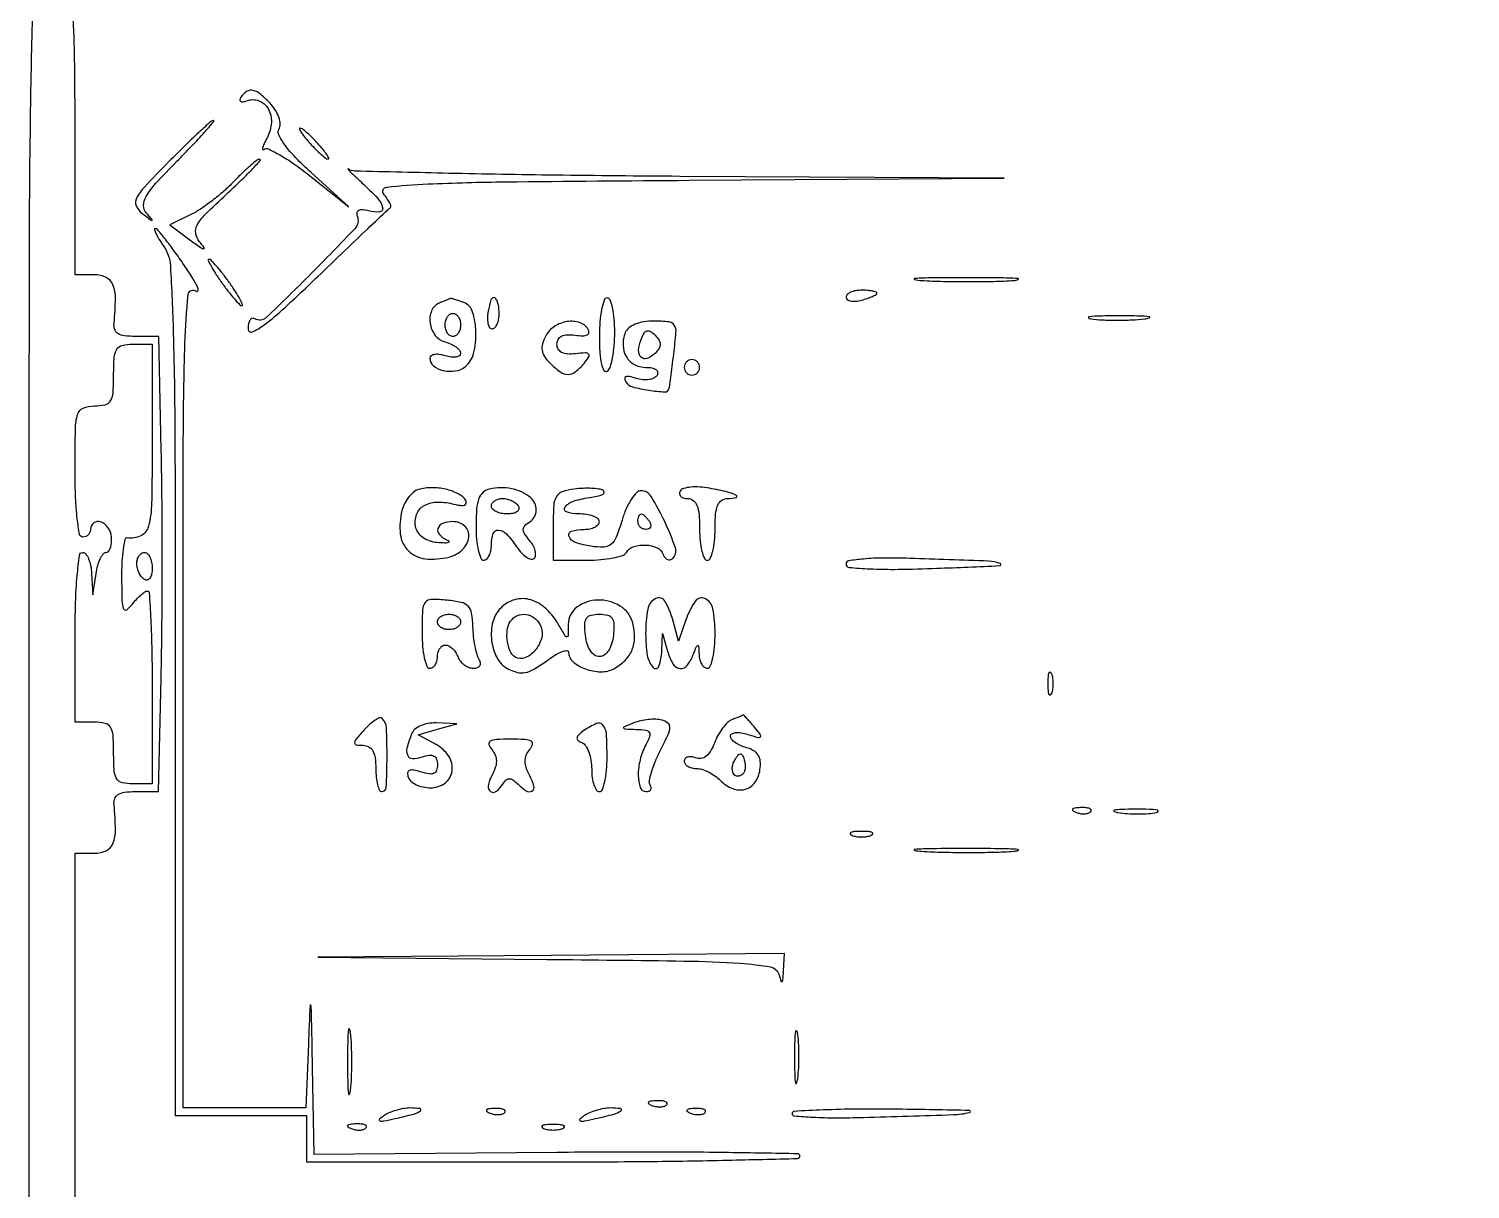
# Model space of a CAD drawing. Extents: x 29 to 450, y 25 to 639.
# Drawn here: x 29 to 215.9, y 267.5 to 417.9 of the extents above; entities that cross this region are included whole.
import ezdxf

# ---------------------------------------------------------------- set-up
doc = ezdxf.new("R2010")
doc.units = 0
doc.header["$MEASUREMENT"] = 0

msp = doc.modelspace()

# ---------------------------------------------------------------- linework, layer by layer
for points in [[(29.562547, 424.314841, 0.002527), (29.256287, 411.059951, 0.004038), (29.044789, 389.847408, 0.000473), (29, 342.531385), (29, 260)], [(35, 266), (35, 288.5), (35, 311), (37.5, 311, 0.112166), (39.014873, 311.344165, 0.186183), (39.901804, 312.285124, 0.101143), (40.238225, 314.071969, 0.021471), (40.052296, 317.25, -0.10393), (40.139958, 318.075907, -0.176353), (40.562187, 318.617729, -0.111003), (41.407505, 318.915422, -0.029385), (42.845425, 319), (45.816566, 319), (46.158283, 333.75, 0.003553), (46.266108, 340.46468, 0.002086), (46.304512, 348.5, 0.002086), (46.275883, 356.535323, 0.003553), (46.176226, 363.25), (45.852452, 378), (42.863368, 378, -0.029045), (41.414427, 378.084241, -0.110618), (40.56467, 378.381477, -0.176733), (40.140637, 378.923219, -0.104285), (40.052296, 379.75, 0.021471), (40.238225, 382.928031, 0.101143), (39.901804, 384.714876, 0.186183), (39.014873, 385.655835, 0.112166), (37.5, 386), (35, 386), (35, 405.5, 0.003712), (34.938494, 413.78465, 0.009098), (34.737179, 419.875, 0.00419)], [(221.626717, 363.93121, -0.000207), (221.875457, 390.568108, -0.196379)], [(217.883894, 332.276278, -0.000869), (217.869861, 307.928547, -0.001399)], [(217.763761, 287.176181, -0.000219), (217.610201, 268.782619, -0.089644)]]:
    msp.add_lwpolyline(points, format="xyb")
for points in [[(56.507079, 409.011454, 0.101616), (56.384826, 408.677616, 0.307184), (56.484411, 408.470173, 0.179719), (56.791942, 408.416902, 0.045603), (57.287848, 408.556963, -0.183267), (58.84117, 408.563016, -0.17766), (60.032622, 407.538378, -0.139499), (60.454643, 405.749444, -0.109061), (59.933939, 403.813922, 0.012229), (59.519166, 402.967434, 0.042044), (59.311216, 402.392605, 0.278409), (59.359549, 402.224516, 0.393177), (59.505944, 402.224732, -0.305661), (60.058255, 402.312401, -0.020447), (61.555249, 401.539215, -0.023867), (63.377218, 400.383264, -0.015092), (65.391399, 398.873346), (70.5, 394.797228), (65.601548, 399.253905, -0.015774), (63.58934, 401.204126, -0.034253), (62.201947, 402.847905, -0.043773), (61.412587, 404.149812, -0.258308), (61.449509, 404.918304, 0.148573), (61.610063, 405.525295, 0.068448), (61.467895, 406.338451, 0.05835), (61.064153, 407.22737, 0.048202), (60.442974, 408.063013, 0.030479), (59.103038, 409.373514, 0.119791), (58.082804, 409.898075, 0.203262), (57.245678, 409.75903, 0.113374)], [(47.163677, 400.665736, 0.005832), (43.984598, 397.370668, 0.069749), (42.96432, 395.931041, 0.226517), (42.932654, 394.934339, 0.127668), (43.697837, 393.963964, 0.001463), (44.790643, 393.139755, 0.182792), (44.953222, 393.09271, 0.61631), (44.983348, 393.166793, 0.002549), (44.240781, 394.007448, -0.19058), (43.879483, 394.991187, -0.128112), (44.213712, 396.155681, -0.052524), (45.450378, 397.819117, -0.008727), (48.20662, 400.709219, 0.004492), (50.175434, 402.738947, 0.008052), (51.749944, 404.445833, 0.003653), (52.995195, 405.860853, 0.642789), (52.93168, 406, 0.186067), (52.606321, 405.874581, 0.002625), (51.031079, 404.43306, 0.00689), (49.218954, 402.710274, 0.004435)], [(65.5, 403, 0.012769), (66.229731, 402.233916, 0.017642), (66.92517, 401.5875, 0.014322), (67.525997, 401.096686, 0.165568), (67.809975, 401, 0.549874), (67.889734, 401.12573, 0.034935), (67.63142, 401.5875, 0.02599), (67.159597, 402.232121, 0.012939), (66.5, 403, 0.012769), (65.770269, 403.766084, 0.017642), (65.07483, 404.4125, 0.014322), (64.474003, 404.903314, 0.165568), (64.190025, 405, 0.549874), (64.110266, 404.87427, 0.034935), (64.36858, 404.4125, 0.02599), (64.840403, 403.767879, 0.012939)], [(55.561295, 398.063978, -0.0219), (54.284067, 396.84267, -0.016117), (52.770027, 395.600702, -0.016351), (51.258959, 394.517213, -0.034601), (50.00912, 393.80128), (47.269831, 392.474603), (49.884916, 390.533869, 0.004045), (51.24674, 389.540202, 0.106647), (51.658805, 389.361216, 0.678855), (51.740729, 389.487552, 0.015149), (51.13858, 390.283283, -0.127546), (50.64248, 391.381292, -0.173479), (50.827976, 392.443454, -0.069072), (51.89132, 393.829628, -0.008659), (54.63858, 396.44701, 0.005835), (56.463677, 398.166262, 0.010639), (57.906603, 399.618139, 0.006221), (59.002414, 400.797746, 0.625739), (58.937091, 400.960295, 0.187096), (58.599165, 400.855948, 0.009923), (57.713251, 400.12588, 0.014483), (56.679909, 399.186007, 0.009946)], [(72.210157, 397.927174, -0.018575), (74.231661, 395.918969, -0.130579), (74.881317, 394.706439, -0.456346), (74.483191, 394.15353, -0.086786), (73.074818, 394.270184, 0.038633), (72.293467, 394.411197, 0.128731), (71.78249, 394.331496, 0.242039), (71.55705, 394.055586, 0.145139), (71.590858, 393.623824, -0.288162), (71.265616, 391.974631, -0.006989), (65.616031, 386.146163, -0.006638), (59.794434, 380.458885, -0.340857), (58.315019, 380.305307, 0.213017), (57.979944, 380.350415, 0.177797), (57.688965, 380.134734, 0.09978), (57.491864, 379.644274, 0.045836), (57.428571, 378.955304, 0.540015), (57.966668, 378.602371, 0.058942), (59.514826, 379.50434, 0.024665), (62.183861, 381.727916, 0.005635), (66.464286, 385.757253, -0.000701), (69.956223, 389.10995, -0.001108), (72.961056, 391.974137, -0.000243), (75.607296, 394.482903, -0.049042), (75.892501, 394.704364, 0.33323), (75.965483, 394.895217, 0.044481), (75.800884, 395.323423, 0.037121), (75.48249, 395.866724, 0.02211), (75.029445, 396.464522, -0.598072), (75.392076, 397.358705, -0.015617), (80.785459, 397.770948, -0.008704), (90.837587, 398.048925, -0.00089), (114.636944, 398.25022), (155.5, 398.523066), (113.45, 398.761533, -0.001657), (97.258147, 398.907005, -0.002666), (83.461421, 399.150263, -0.000477), (71.292084, 399.441361, -0.15716), (70.410157, 399.75, 0.826351), (70.377547, 399.720652, 0.059041), (70.530596, 399.52392, 0.008817), (71.19964, 398.869873, 0.002869)], [(46.443296, 389.777494, -0.138972), (47.360186, 387.142283, -0.007899), (47.732908, 378.452061, -0.006012), (47.952326, 363.866545, -0.000755), (48, 332.277494), (48, 277), (56.5, 277), (65, 277), (65, 274), (65, 271), (97, 271, 0.002196), (109.270401, 271.053898, 0.003662), (119.600152, 271.220312, 0.00054), (128.701514, 271.443456, 0.406536), (129.000518, 271.75, 0.409378), (128.702046, 272.053869, 0.000557), (119.747606, 272.198169, 0.003721), (109.579345, 272.275005, 0.002231), (97.500518, 272.222489), (66, 271.944979), (65.796455, 283.222489, 0.000335), (65.662184, 290.395385, 0.039336), (65.571198, 291.320669, 0.895194), (65.471726, 291.314078, 0.000879), (65.256012, 286.25), (64.919115, 278), (56.959558, 278), (49, 278), (49, 331.622445, -0.000574), (49.03809, 364.795991, -0.007534), (49.251504, 377.085409, -0.015467), (49.654365, 383.434916, -0.598442), (50.69514, 383.872445, 0.482861), (50.935503, 383.925967, 0.224086), (50.939648, 384.298468, 0.032503), (50.288068, 385.506224, 0.009837), (49.147099, 387.25, 0.006826), (47.867315, 389.07051, 0.010539), (46.707183, 390.604688, 0.005192), (45.695709, 391.858277, 0.224014), (45.395255, 392, 0.504024), (45.293967, 391.863125, 0.036012), (45.493294, 391.347139, 0.028131), (45.881873, 390.630549, 0.014472)], [(54, 385, 0.010317), (54.854795, 383.850506, 0.015225), (55.655558, 382.88125, 0.010395), (56.351422, 382.121789, 0.204866), (56.636188, 382, 0.545562), (56.729478, 382.144926, 0.018097), (56.361808, 382.88125, 0.019468), (55.784158, 383.84879, 0.010404), (55, 385, 0.010317), (54.145205, 386.149494, 0.015225), (53.344442, 387.11875, 0.010395), (52.648578, 387.878211, 0.204866), (52.363812, 388, 0.545562), (52.270522, 387.855074, 0.018097), (52.638192, 387.11875, 0.019468), (53.215842, 386.15121, 0.010404)], [(144.789188, 385.258586, 0.008711), (147.612159, 385.14806, 0.005503), (150.908478, 385.112769, 0.005525), (154.149843, 385.149556, 0.010124), (156.789188, 385.262181, 0.088327), (157.319858, 385.391534, 0.788092), (157.297449, 385.515128, 0.011688), (154.807799, 385.597762, 0.002526), (150.5, 385.618236, 0.002432), (146.200814, 385.596037, 0.013217), (143.872449, 385.511106, 0.86599), (143.862628, 385.389364, 0.041857)], [(135, 383.09362, 0.24384), (135.157535, 382.789795, 0.106581), (135.5875, 382.607123, 0.070464), (136.233678, 382.575635, 0.040966), (137, 382.710251, 0.016817), (137.766387, 382.938458, 0.025621), (138.4125, 383.192243, 0.023188), (138.897136, 383.439563, 0.269386), (139, 383.616631, 0.326917), (138.890445, 383.766282, 0.029396), (138.4125, 383.887385, 0.029316), (137.766644, 383.972329, 0.018041), (137, 384, 0.043375), (136.234359, 383.933456, 0.063112), (135.5875, 383.733751, 0.082769), (135.149557, 383.440102, 0.206609)], [(82.25, 382.337719, 0.20014), (81.241689, 381.343047, 0.137008), (81.038898, 379.726901, 0.127134), (81.706585, 378.149461, 0.166951), (83, 377.289749, -0.041867), (83.765364, 377.019474, -0.053026), (84.4125, 376.641087, -0.062969), (84.856807, 376.218096, -0.172737), (85, 375.815981, -0.242691), (84.839822, 375.505415, -0.115953), (84.4125, 375.330975, -0.074337), (83.766432, 375.325616, -0.041831), (83, 375.5, 0.042282), (82.233589, 375.673653, 0.075065), (81.5875, 375.666193, 0.116912), (81.160341, 375.488525, 0.240446), (81, 375.174376, 0.230616), (81.472863, 374.203686, 0.109707), (82.758077, 373.589751, 0.095073), (84.347157, 373.530093, 0.135997), (85.626748, 374.105192, 0.161193), (86.693429, 375.812506, 0.066084), (86.98832, 378.562617, 0.068367), (86.563588, 381.16672, 0.230505), (85.418213, 382.393011, 0.007375), (84.799893, 382.619878, 0.010965), (84.251663, 382.798506, 0.006287), (83.790034, 382.931488, 0.178541), (83.668213, 382.921053, -0.011529), (83.552577, 382.870001, -0.000619), (83.182225, 382.717133, -0.000968), (82.741074, 382.536678, -0.000706)], [(88.923489, 382.75, 0.030387), (88.576567, 381.308895, 0.054918), (88.496897, 380.099055, 0.083978), (88.672315, 379.282188, 0.307064), (89.088484, 379, 0.205712), (89.436906, 379.149683, 0.0831), (89.732242, 379.5875, 0.063391), (89.933065, 380.234371, 0.043629), (90, 381, 0.047414), (89.897825, 382.07506, 0.090741), (89.584959, 382.880508, 0.31861), (89.229553, 383.03179, 0.271208)], [(103, 377.940983, 0.014995), (103.062207, 375.867237, 0.040398), (103.268876, 374.408386, 0.077973), (103.588375, 373.601709, 0.420328), (104, 373.5, 0.179846), (104.388891, 373.999702, 0.027581), (104.70625, 375.241025, 0.027868), (104.926887, 376.813184, 0.02093), (105, 378.559017, 0.021227), (104.927706, 380.261135, 0.03416), (104.70625, 381.695461, 0.037703), (104.388352, 382.73472, 0.308946), (104, 383, 0.323693), (103.610035, 382.717994, 0.030871), (103.29375, 381.513914, 0.03019), (103.072197, 379.880175, 0.018609)], [(85, 379.5, -0.064853), (84.925306, 378.926543, -0.082425), (84.70625, 378.440625, -0.098894), (84.381354, 378.115568, -0.148195), (84, 378, -0.148195), (83.618646, 378.115568, -0.098894), (83.29375, 378.440625, -0.082425), (83.074694, 378.926543, -0.064853), (83, 379.5, -0.064853), (83.074694, 380.073457, -0.082425), (83.29375, 380.559375, -0.098894), (83.618646, 380.884432, -0.148195), (84, 381, -0.148195), (84.381354, 380.884432, -0.098894), (84.70625, 380.559375, -0.082425), (84.925306, 380.073457, -0.064853)], [(96.037166, 378.069446, 0.051869), (95.624194, 377.05832, 0.109468), (95.568569, 376.217229, 0.108469), (95.873607, 375.426374, 0.050338), (96.573411, 374.569446, 0.039389), (97.913119, 373.425687, 0.154944), (98.930927, 373.087855, 0.172775), (99.889584, 373.415293, 0.051737), (101.009638, 374.511613, 0.025997), (101.629697, 375.343128, 0.34328), (101.603661, 375.701161, 0.226033), (101.199471, 375.868373, 0.014263), (99.882083, 375.761613, -0.04385), (98.844378, 375.739046, -0.10375), (98.103412, 375.946239, -0.146822), (97.662417, 376.374699, -0.127751), (97.5, 377, -0.124062), (97.658307, 377.628196, -0.155529), (98.087989, 378.043583, -0.107967), (98.81776, 378.225886, -0.042335), (99.859311, 378.168623, 0.028963), (100.832547, 378.088998, 0.110745), (101.425603, 378.207284, 0.263122), (101.641896, 378.498544, 0.171078), (101.550294, 378.918623, 0.176222), (100.43727, 379.797454, 0.118633), (98.80735, 379.933599, 0.107485), (97.163593, 379.301761, 0.125218)], [(106.361626, 378.5, 0.097864), (106.074631, 376.841023, 0.128459), (106.496792, 375.369184, 0.138447), (107.550721, 374.365859, 0.122015), (109.027632, 374, -0.045829), (109.806919, 373.928421, -0.110504), (110.33648, 373.702461, -0.194571), (110.551266, 373.362171, -0.185141), (110.47486, 372.959323, -0.14796), (110.07809, 372.60891, -0.0712), (109.421053, 372.414639, -0.061078), (108.61905, 372.39593, -0.05221), (107.790614, 372.566457, 0.023277), (106.906721, 372.802336, 0.135994), (106.430747, 372.775611, 0.3561), (106.281871, 372.538245, 0.107804), (106.433788, 372.107134, 0.190437), (107.277281, 371.477994, 0.028273), (109.39371, 371.031409, 0.025914), (111.499415, 370.820963, 0.370152), (112.050817, 371.25, 0.017157), (112.082744, 371.440305, 0.00021), (112.246041, 372.675, 0.000625), (112.432491, 374.103088, 0.000409), (112.64405, 375.75, 0.010819), (112.936098, 378.51313, 0.158723), (112.714806, 379.453357, 0.234288), (112.012372, 379.898212, 0.026075), (110.061848, 380, 0.039915), (108.76179, 379.89605, 0.05645), (107.644274, 379.583931, 0.068526), (106.811094, 379.104697, 0.137246)], [(166.727696, 380.278268, 0.02012), (168.234338, 380.152063, 0.010546), (170.11537, 380.110215, 0.010474), (172.048239, 380.148479, 0.015806), (173.727696, 380.270202, 0.062969), (174.351289, 380.416037, 0.78507), (174.335636, 380.550546, 0.026082), (173.006031, 380.645979, 0.004587), (170.5, 380.67186, 0.004873), (167.985512, 380.650253, 0.021409), (166.504386, 380.559569, 0.613017), (166.45162, 380.422293, 0.180442)], [(110.216667, 375.816667, -0.103621), (109.205275, 375.155634, -0.29781), (108.422432, 375.319633, -0.219336), (108.091174, 376.217175, -0.072159), (108.409244, 377.624089, -0.040341), (108.787781, 378.413665, -0.19067), (109.174991, 378.718105, -0.218633), (109.629413, 378.653597, -0.053524), (110.232783, 378.167217, -0.053474), (110.739052, 377.539301, -0.145657), (110.896548, 376.996548, -0.143917), (110.732364, 376.451783, -0.051746)], [(45, 364.5, -0.00463), (44.925163, 356.419138, -0.058456), (44.514866, 353.405197, -0.21516), (43.51768, 352.161769, -0.158201), (41.75, 351.881579, 0.3965), (41.456372, 351.681399, 0.019603), (41.229655, 350.423026, 0.02286), (41.073477, 348.754682, 0.013422), (41.031803, 346.75, 0.005487), (41.083389, 343.721294, 0.085878), (41.287718, 342.709882, 0.484712), (41.696609, 342.584545, 0.079226), (42.392046, 343.25, -0.021457), (42.947554, 343.920044, -0.027231), (43.518185, 344.485937, -0.027186), (44.032347, 344.895316, -0.155757), (44.360243, 345, -0.396367), (44.619105, 344.756542, -0.002544), (44.812071, 341.328125, -0.007987), (44.954013, 337.293018, -0.004797), (45, 332.5), (45, 320), (42.5, 320, -0.05449), (41.111634, 320.151756, -0.201266), (40.40625, 320.65, -0.124134), (40.074999, 321.678456, -0.016149), (40, 324, 0.016149), (39.925001, 326.321544, 0.124134), (39.59375, 327.35, 0.201266), (38.888366, 327.848244, 0.05449), (37.5, 328), (35, 328), (35, 339, -0.007181), (35.064968, 343.523566, -0.015486), (35.272727, 347, -0.010792), (35.56833, 349.622551, -0.375539), (36, 350, -0.233014), (36.394514, 349.80559, -0.064853), (36.750263, 349.192187, -0.051062), (37.019423, 348.303192, -0.034396), (37.149832, 347.25), (37.299664, 344.5), (37.716254, 347.25, -0.029209), (37.939374, 348.303291, -0.042746), (38.266454, 349.192187, -0.050622), (38.640539, 349.817414, -0.236902), (39.004273, 350, 0.223019), (39.325788, 350.150914, 0.087015), (39.575465, 350.5875, 0.063818), (39.719002, 351.234134, 0.041563), (39.725047, 352, 0.135874), (39.288993, 353.212309, 0.152085), (38.306585, 353.964682, 0.254627), (37.415281, 353.832754, 0.235512), (37, 353, -0.099038), (36.923658, 352.618362, -0.097945), (36.70625, 352.29375, -0.097945), (36.381638, 352.076342, -0.099038), (36, 352, -0.362465), (35.582553, 352.348392, -0.015687), (35.279412, 354.375, -0.019442), (35.06728, 357.081088, -0.009838), (35, 360.5, -0.004059), (35.045242, 366.072835, -0.067556), (35.323529, 367.9, -0.226266), (36.050108, 368.710115, -0.098988), (37.5, 369, 0.05449), (38.888366, 369.151756, 0.201266), (39.59375, 369.65, 0.124134), (39.925001, 370.678456, 0.016149), (40, 373, -0.016149), (40.074999, 375.321544, -0.124134), (40.40625, 376.35, -0.201266), (41.111634, 376.848244, -0.05449), (42.5, 377), (45, 377)], [(114, 374, 0.099038), (114.076342, 373.618362, 0.097945), (114.29375, 373.29375, 0.097945), (114.618362, 373.076342, 0.099038), (115, 373, 0.099038), (115.381638, 373.076342, 0.097945), (115.70625, 373.29375, 0.097945), (115.923658, 373.618362, 0.099038), (116, 374, 0.099038), (115.923658, 374.381638, 0.097945), (115.70625, 374.70625, 0.097945), (115.381638, 374.923658, 0.099038), (115, 375, 0.099038), (114.618362, 374.923658, 0.097945), (114.29375, 374.70625, 0.097945), (114.076342, 374.381638, 0.099038)], [(79.750682, 358.228582, 0.106262), (79.036327, 357.907096, 0.059123), (78.336471, 357.251543, 0.05501), (77.75565, 356.384173, 0.058627), (77.392835, 355.429043, 0.088575), (77.181393, 352.379082, 0.173066), (78.228339, 350.212908, 0.171289), (80.420254, 349.184845, 0.08651), (83.502236, 349.411205, 0.129991), (85.26442, 350.384066, 0.176751), (86.060606, 351.999425, 0.238275), (85.532778, 353.402674, 0.187966), (84, 354, 0.084076), (82.690207, 353.778189, 0.237114), (82.062354, 353.130248, 0.271686), (82.249444, 352.318564, 0.098931), (83.25, 351.609575, -0.152261), (83.45899, 351.425739, -0.500218), (83.401438, 351.281857, -0.073151), (82.90052, 351.223179, -0.015051), (82.010216, 351.276241, -0.058422), (80.957342, 351.496629, -0.078445), (80.093911, 351.945725, -0.088053), (79.482827, 352.590014, -0.09903), (79.161823, 353.380173, -0.136177), (79.289001, 354.923474, -0.167242), (80.197916, 356.037556, -0.130237), (81.813484, 356.530304, -0.07085), (83.890845, 356.312548, 0.023567), (84.885613, 356.112162, 0.096453), (85.498072, 356.137076, 0.284578), (85.725088, 356.365033, 0.198135), (85.664737, 356.73345, 0.132776), (84.775421, 357.567288, 0.06047), (83.277035, 358.145723, 0.05544), (81.49796, 358.390729, 0.05938)], [(88.75, 358.228451, 0.131596), (87.910601, 357.799065, 0.1223), (87.370017, 356.996694, 0.069326), (87.080626, 355.64597, 0.018159), (87, 353.426676, 0.021296), (87.072296, 351.730047, 0.034264), (87.29375, 350.300336, 0.037883), (87.611687, 349.264851, 0.308559), (88, 349, 0.191087), (88.381882, 349.151477, 0.088204), (88.70625, 349.5875, 0.068025), (88.926307, 350.234582, 0.048028), (89, 351, -0.081942), (89.239841, 352.453652, -0.342551), (89.931974, 352.910797, -0.190658), (90.965093, 352.407751, -0.037264), (92.268716, 350.75, 0.036356), (92.902871, 349.94056, 0.060354), (93.557877, 349.374151, 0.086932), (94.131756, 349.118561, 0.258911), (94.533189, 349.225834, 0.182292), (94.721288, 349.622954, 0.081333), (94.673998, 350.208566, 0.064716), (94.409552, 350.88607, 0.04787), (93.956803, 351.552049, -0.027241), (93.299232, 352.438459, -0.147331), (93.129074, 353.006122, -0.199894), (93.325307, 353.475595, -0.056741), (93.960019, 353.975291, 0.255863), (94.817739, 355.486464, 0.229253), (94.050895, 357.134753, 0.12486), (91.632289, 358.262157, 0.100059)], [(99.75, 358.219284, 0.048882), (98.188936, 357.861929, 0.183653), (97.424922, 357.236501, 0.116224), (97.077533, 356.072987, 0.014684), (97, 353.433578), (97, 349), (101.440983, 349, 0.02093), (103.186816, 349.073113, 0.027868), (104.758975, 349.29375, 0.027581), (106.000298, 349.611109, 0.179846), (106.5, 350, -0.177519), (107.470105, 350.76203, -0.091939), (109.018751, 350.966237, -0.094735), (110.498632, 350.602263, -0.202113), (111.279762, 349.75, 0.078237), (111.50993, 349.327857, 0.132027), (111.828106, 349.084505, 0.1588), (112.18231, 349.05774, 0.12843), (112.519567, 349.239805, 0.296731), (112.857525, 350.600671, 0.026801), (111.468645, 354.007733, 0.027273), (109.713242, 357.257941, 0.260958), (108.388267, 358, 0.206695), (107.808437, 357.749606, 0.046093), (107.129024, 356.880269, 0.040539), (106.471263, 355.64776, 0.029532), (105.938225, 354.188151, -0.019637), (105.188, 352.000479, -0.126557), (104.513466, 351.058445, -0.169737), (103.567242, 350.700832, -0.042727), (101.898084, 350.80165, -0.046769), (99.910048, 351.286467, -0.215834), (99.070689, 352.080753, -0.441366), (99.393572, 352.760475, -0.074142), (101, 353, 0.048028), (101.765418, 353.073693, 0.068025), (102.4125, 353.29375, 0.088204), (102.848523, 353.618118, 0.191087), (103, 354, 0.238636), (102.805941, 354.383445, 0.069881), (102.206875, 354.70625, 0.053511), (101.334119, 354.927044, 0.035231), (100.3, 355, -0.081834), (98.747785, 355.25576, -0.51728), (98.556132, 355.89932, -0.156517), (99.711311, 356.681115, -0.03774), (102, 357.166559, 0.024427), (102.896275, 357.331886, 0.073763), (103.471875, 357.560797, 0.245001), (103.626294, 357.804661, 0.299475), (103.5, 358.036942, 0.087842), (102.936679, 358.220879, 0.022951), (101.985938, 358.310975, 0.022596), (100.876158, 358.31475, 0.021396)], [(113.479756, 357.967245, 0.145713), (113.38048, 357.600245, 0.191561), (113.515528, 357.284128, 0.134503), (113.887513, 357.070592, 0.063514), (114.440983, 357, -0.163946), (115.163928, 356.756405, -0.138157), (115.652561, 356.10857, -0.073248), (115.923715, 354.926063, -0.019796), (116, 353, 0.023598), (116.07239, 351.467056, 0.037669), (116.29375, 350.175, 0.04382), (116.612873, 349.251055, 0.295869), (117, 349, 0.295869), (117.387127, 349.251055, 0.04382), (117.70625, 350.175, 0.037669), (117.92761, 351.467056, 0.023598), (118, 353, -0.019039), (118.07579, 354.989706, -0.07983), (118.354167, 356.15, -0.153014), (118.873164, 356.7681, -0.143131), (119.666667, 357, 0.055565), (120.732146, 357.118773, 0.688419), (120.772413, 357.398554, 0.070295), (119.67571, 357.820848, 0.009803), (117.288773, 358.323605, 0.030364), (116.015507, 358.486547, 0.039985), (114.845244, 358.470915, 0.044872), (113.922275, 358.300129, 0.188322)], [(92.5, 356, -0.202618), (92.558599, 355.621877, -0.181468), (92.33165, 355.29375, -0.104212), (91.804599, 355.071541, -0.047867), (91.059017, 355, -0.0466), (90.270941, 355.073608, -0.066561), (89.604836, 355.29375, -0.086673), (89.155423, 355.618015, -0.195654), (89, 356, -0.142666), (89.111069, 356.38134, -0.09965), (89.423289, 356.70625, -0.08433), (89.890182, 356.925146, -0.067639), (90.440983, 357, -0.061875), (91.038022, 356.925833, -0.051278), (91.640225, 356.70625, -0.053305), (92.157656, 356.382836, -0.08825)], [(109.5, 354, -0.082592), (109.656512, 353.6179, -0.161196), (109.6254, 353.29375, -0.182303), (109.413961, 353.078288, -0.108972), (109.059017, 353, -0.093332), (108.654762, 353.076123, -0.09642), (108.311086, 353.29375, -0.099167), (108.081062, 353.618444, -0.105053), (108, 354, -0.042167), (108.032345, 354.382849, -0.061769), (108.129539, 354.70625, -0.081139), (108.272352, 354.92554, -0.210953), (108.440983, 355, -0.151918), (108.65171, 354.934461, -0.038439), (108.933975, 354.70625, -0.035638), (109.231006, 354.382774, -0.029505)], [(45, 347.940983, -0.047867), (44.928459, 347.195401, -0.104212), (44.70625, 346.66835, -0.181468), (44.378123, 346.441401, -0.202618), (44, 346.5, -0.08825), (43.617164, 346.842344, -0.053305), (43.29375, 347.359775, -0.051278), (43.074167, 347.961978, -0.061875), (43, 348.559017, -0.067639), (43.074854, 349.109818, -0.08433), (43.29375, 349.576711, -0.09965), (43.61866, 349.888931, -0.142666), (44, 350, -0.195654), (44.381985, 349.844577, -0.086673), (44.70625, 349.395164, -0.066561), (44.926392, 348.729059, -0.0466)], [(134.995686, 348.5, 0.38732), (135.391351, 348.066187, 0.011396), (138.071372, 347.8796, 0.015169), (141.736736, 347.819549, 0.006092), (146.748035, 347.950559, 0.001656), (154.931111, 348.291429, 0.819493), (154.97632, 348.584941, 0.078757), (153.478073, 348.878374, 0.000896), (143.247651, 349.230649, 0.00952), (139.847396, 349.276855, 0.020718), (137.241088, 349.154576, 0.01869), (135.34819, 348.9154, 0.367329)], [(90.2, 342.8, 0.136262), (89.177763, 340.991807, 0.090278), (89.025249, 338.597669, 0.092026), (89.722155, 336.344649, 0.150081), (91.119947, 334.935806, 0.059553), (92.33852, 334.459755, 0.112939), (93.386286, 334.429845, 0.085909), (94.529028, 334.870161, 0.024369), (96.119947, 335.93056, -0.021134), (97.22588, 336.678075, -0.04424), (98.153985, 337.14218, -0.080271), (98.775225, 337.277889, -0.430378), (99, 337.065121, 0.220016), (99.563013, 335.847577, 0.08959), (101.179119, 334.909706, 0.081214), (103.190032, 334.533272, 0.129308), (104.882351, 334.937036, 0.072526), (106.338742, 336.012793, 0.1002), (107.240483, 337.359364, 0.097202), (107.563729, 338.982809, 0.064721), (107.323633, 340.870429, 0.194389), (105.702766, 343.048481, 0.14335), (102.769184, 343.836046, 0.158851), (100.081264, 342.892639, 0.229993), (98.969591, 340.682612, -0.00459), (98.93572, 339.217348, -0.360208), (98.792616, 339.055422, -0.307916), (98.581613, 339.155239, -0.003919), (97.805055, 340.5, 0.072624), (96.109294, 342.68116, 0.118366), (94.095767, 343.859086, 0.143003), (92.041514, 343.878817, 0.12843)], [(109, 339.5, 0.038341), (109.218546, 336.654193, 0.150512), (109.978734, 335.088772, 0.56616), (110.720354, 335.247143, 0.071573), (111.09968, 337.25), (111.19936, 339.5), (111.84968, 337.190983, 0.061183), (112.530555, 335.565839, 0.227984), (113.418943, 334.953445, 0.266946), (114.340562, 335.307203, 0.076951), (115.140671, 336.676, -0.003624), (115.605162, 337.830148, -0.278756), (115.758483, 337.943641, -0.423873), (115.874526, 337.844236, -0.005126), (115.929715, 336.75, 0.054897), (116.030766, 336.080593, 0.072474), (116.273104, 335.514063, 0.090029), (116.612916, 335.13318, 0.16722), (117, 335, 0.31052), (117.388512, 335.267028, 0.036969), (117.70625, 336.321875, 0.033738), (117.927717, 337.775243, 0.020945), (118, 339.5, 0.044479), (117.715335, 342.693644, 0.244918), (116.691738, 344.017501, 0.367718), (115.415226, 343.660771, 0.064507), (114.206627, 341.25), (113.246586, 338.5), (112.514885, 341.25, 0.067534), (111.506984, 343.668137, 0.394485), (110.301752, 344.027182, 0.236734), (109.284727, 342.672371, 0.044786)], [(80, 339.563358, 0.020651), (80.072271, 337.814297, 0.033296), (80.29375, 336.340487, 0.036202), (80.611318, 335.268867, 0.312166), (81, 335, 0.148195), (81.381354, 335.115568, 0.098894), (81.70625, 335.440625, 0.082425), (81.925306, 335.926543, 0.064853), (82, 336.5, -0.066987), (82.077165, 337.073382, -0.083896), (82.302969, 337.559375, -0.099493), (82.638074, 337.884389, -0.143927), (83.031385, 338, -0.12413), (83.468489, 337.889786, -0.064334), (83.928884, 337.559375, -0.05786), (84.34153, 337.073647, -0.055615), (84.638374, 336.5, 0.077126), (84.966962, 335.92658, 0.064983), (85.471427, 335.440625, 0.066775), (86.067894, 335.111999, 0.092821), (86.666006, 335, 0.078453), (87.188416, 335.082477, 0.172401), (87.504981, 335.325446, 0.188922), (87.580502, 335.695551, 0.095645), (87.409017, 336.147214, -0.071659), (87.128639, 336.791426, -0.019832), (86.878899, 337.868877, -0.0196), (86.690424, 339.125192, -0.019377), (86.6, 340.397214, 0.033723), (86.42624, 342.135356, 0.153326), (85.96996, 343.030633, 0.146107), (85.070226, 343.528033, 0.029692), (83.25, 343.813358, 0.026123), (81.198415, 343.903453, 0.231403), (80.410882, 343.510178, 0.154118), (80.061383, 342.54378, 0.010297)], [(85, 341, -0.148195), (84.884432, 340.618646, -0.098894), (84.559375, 340.29375, -0.082425), (84.073457, 340.074694, -0.064853), (83.5, 340, -0.064853), (82.926543, 340.074694, -0.082425), (82.440625, 340.29375, -0.098894), (82.115568, 340.618646, -0.148195), (82, 341, -0.148195), (82.115568, 341.381354, -0.098894), (82.440625, 341.70625, -0.082425), (82.926543, 341.925306, -0.064853), (83.5, 342, -0.064853), (84.073457, 341.925306, -0.082425), (84.559375, 341.70625, -0.098894), (84.884432, 341.381354, -0.148195)], [(95.429755, 340.322459, -0.165207), (95.488268, 338.821036, -0.105665), (94.644842, 337.273673, -0.120081), (93.335764, 336.334797, -0.238561), (92.095961, 336.440693, -0.162953), (91.377747, 337.303572, -0.071012), (91.034734, 338.773147, -0.070362), (91.115631, 340.298833, -0.149073), (91.666667, 341.333333, -0.127025), (92.646346, 341.910904, -0.136447), (93.75515, 341.920645, -0.128978), (94.755971, 341.348977, -0.107632)], [(104.816422, 339.25, -0.045313), (104.585148, 338.138371, -0.072136), (104.172441, 337.26107, -0.093669), (103.626209, 336.698343, -0.154584), (103, 336.5, -0.154584), (102.373791, 336.698343, -0.093669), (101.827559, 337.26107, -0.072136), (101.414852, 338.138371, -0.045313), (101.183578, 339.25, -0.030541), (101.106685, 340.686008, -0.145046), (101.343872, 341.46475, -0.189807), (101.92427, 341.872056, -0.05926), (103, 342, -0.05926), (104.07573, 341.872056, -0.189807), (104.656128, 341.46475, -0.145046), (104.893315, 340.686008, -0.030541)], [(161.157895, 333, 0.017491), (161.189089, 332.10856, 0.078554), (161.306058, 331.601562, 0.447206), (161.474999, 331.540618, 0.174857), (161.662281, 331.75, 0.057986), (161.818615, 332.320008, 0.037979), (161.87034, 333, 0.037979), (161.818615, 333.679992, 0.057986), (161.662281, 334.25, 0.174857), (161.474999, 334.459382, 0.447206), (161.306058, 334.398438, 0.078554), (161.189089, 333.89144, 0.017491)], [(72.505548, 327.006131, 0.008723), (71.449775, 325.797798, 0.156463), (71.256227, 325.327293, 0.393541), (71.462667, 325.06672, 0.037754), (72.345012, 325, -0.124212), (73.092423, 324.811416, -0.144075), (73.612084, 324.296824, -0.093971), (73.910155, 323.387407, -0.032345), (74, 322, 0.025201), (74.057981, 320.850376, 0.039991), (74.235055, 319.88125, 0.047857), (74.490986, 319.193607, 0.287244), (74.800187, 319, 0.401276), (75.367763, 319.542933, 0.01017), (75.461152, 323.427913, 0.012855), (75.376449, 327.27493, 0.186539), (74.83527, 328.498064, 0.296645), (74.517934, 328.565253, 0.050414), (73.938807, 328.271915, 0.041048), (73.23855, 327.737761, 0.025391)], [(78.606989, 326.418213, 0.029383), (78.04075, 324.636178, 0.175333), (78.134858, 323.681188, 0.293819), (78.75727, 323.296255, 0.072541), (80, 323.5, -0.042354), (80.940213, 323.712892, -0.151561), (81.541221, 323.614165, -0.199204), (81.883777, 323.218746, -0.080329), (82, 322.5, -0.08107), (81.880564, 321.768219, -0.208119), (81.528871, 321.378342, -0.147844), (80.901492, 321.294468, -0.036684), (79.881687, 321.537551, 0.026232), (78.889045, 321.796181, 0.148875), (78.351479, 321.745962, 0.291746), (78.134288, 321.438061, 0.092349), (78.21502, 320.854939, 0.136813), (78.565131, 320.336188, 0.066061), (79.243891, 319.898013, 0.058052), (80.125475, 319.600637, 0.052388), (81.083333, 319.5, 0.158219), (82.97901, 320.115268, 0.206471), (83.900116, 321.666283, 0.17804), (83.46144, 323.594411, 0.124814), (81.810684, 325.121056), (79.5, 326.377434), (82, 327.089037), (84.5, 327.80064), (81.856989, 327.90032, 0.051182), (80.754516, 327.829025, 0.065344), (79.781901, 327.530975, 0.075899), (79.038382, 327.044516, 0.118934)], [(101, 326.908556, 0.02856), (100.313735, 326.36189, 0.172412), (100.098943, 325.968314, 0.274217), (100.228916, 325.64021, 0.068328), (100.75, 325.340536, -0.155676), (101.230116, 324.940766, -0.054438), (101.632812, 324.125553, -0.047641), (101.907735, 323.070199, -0.039928), (102, 321.916667, 0.032551), (102.072814, 320.799395, 0.050076), (102.29375, 319.856771, 0.064635), (102.61597, 319.205409, 0.250638), (103, 319, 0.31052), (103.388512, 319.267028, 0.036969), (103.70625, 320.321875, 0.033738), (103.927717, 321.775243, 0.020945), (104, 323.5, 0.015334), (103.907441, 326.517425, 0.166617), (103.449615, 327.626375, 0.326906), (102.59929, 327.813984, 0.050241)], [(107.484032, 327.915465, 0.004006), (106.212268, 327.406976, 0.40078), (106.140492, 327.24628, 0.305194), (106.304187, 327.125398, 0.003225), (107.785184, 327.070285, -0.027923), (109.006117, 326.964313, -0.221207), (109.469069, 326.662446, -0.235072), (109.520473, 326.127617, -0.031374), (109.035184, 325.065741, 0.060964), (108.284915, 323.129194, 0.063026), (108.035084, 321.090844, 0.083329), (108.302117, 319.537118, 0.318762), (109.059017, 319, 0.08799), (109.423444, 319.064632, 0.166843), (109.652252, 319.250303, 0.178203), (109.710065, 319.527303, 0.102008), (109.59141, 319.852095, -0.185548), (109.490253, 320.387748, -0.026077), (109.754114, 321.502536, -0.026863), (110.22626, 322.844661, -0.019877), (110.884808, 324.274058, 0.009129), (111.922642, 326.404978, 0.096425), (112.154133, 327.339956, 0.254259), (111.891201, 327.887742, 0.092648), (111.086447, 328.267143, 0.058233), (110.323906, 328.374169, 0.030115), (109.360654, 328.338414, 0.029473), (108.362265, 328.181141, 0.039314)], [(120.185376, 328.316178, 0.100288), (119.614263, 327.941622, 0.036913), (118.978073, 327.211312, 0.034775), (118.381748, 326.287718, 0.035133), (117.921477, 325.29347, -0.042988), (117.41972, 324.252747, -0.091849), (116.834522, 323.583302, -0.127335), (116.183378, 323.295674, -0.13304), (115.486102, 323.36696, 0.05652), (114.917085, 323.514369, 0.100955), (114.436542, 323.485183, 0.14768), (114.12129, 323.289667, 0.182596), (114, 322.968615, 0.159363), (114.120821, 322.599168, 0.09687), (114.461607, 322.284531, 0.078588), (114.970474, 322.07206, 0.059741), (115.571429, 322, -0.077158), (116.285017, 321.889222, -0.038236), (117.136548, 321.544702, -0.036786), (117.98381, 321.043222, -0.044386), (118.692806, 320.450051, 0.101017), (120.292321, 319.392822, 0.162851), (121.907066, 319.296098, 0.175174), (123.173587, 320.181045, 0.11874), (123.829108, 321.833148, 0.055172), (123.863382, 322.934016, 0.118187), (123.602144, 323.737388, 0.125528), (123.018571, 324.304818, 0.06656), (122.079108, 324.689564, -0.040267), (121.283404, 324.967698, -0.051663), (120.610738, 325.352836, -0.061385), (120.147829, 325.780502, -0.177411), (120, 326.184019, -0.265006), (120.176109, 326.492958, -0.107497), (120.652449, 326.651034, -0.067271), (121.374637, 326.63074, -0.03624), (122.242158, 326.423142, 0.007877), (123.582476, 326.02087, 0.27989), (123.883258, 326.10411, 0.366552), (123.897548, 326.377083, 0.010585), (123.119713, 327.355754, 0.006516), (122.587344, 327.980472, 0.010674), (122.118493, 328.493812, 0.004531), (121.713717, 328.910796, 0.349638), (121.627555, 328.921053, -0.037984), (121.533408, 328.872243, -0.001306), (121.151299, 328.710805, -0.002442), (120.698317, 328.523413, -0.001702)], [(89.029942, 324.463922, -0.072422), (89.482551, 323.722597, -0.100912), (89.638367, 322.96329, -0.08486), (89.493138, 322.107287, -0.038525), (89.03421, 321.063922, 0.076396), (88.571628, 319.751633, 0.305483), (88.891643, 319.00835, 0.328739), (89.664465, 319.057832, 0.079683), (90.553851, 320.087132, -0.075363), (90.927179, 320.526767, -0.181024), (91.321227, 320.674265, -0.150038), (91.768438, 320.536977, -0.047458), (92.312868, 320.087132, 0.046353), (93.505637, 319.097153, 0.291308), (94.260339, 319.072094, 0.341762), (94.51482, 319.712157, 0.052846), (93.96579, 321.063922, -0.038525), (93.506862, 322.107287, -0.08486), (93.361633, 322.96329, -0.100912), (93.517449, 323.722597, -0.072422), (93.970058, 324.463922, 0.102472), (94.31882, 325.120164, 0.353518), (94.146065, 325.534127, 0.11191), (93.362865, 325.753369, 0.012514), (91.5, 325.8, 0.012514), (89.637135, 325.753369, 0.11191), (88.853935, 325.534127, 0.353518), (88.68118, 325.120164, 0.102472)], [(121.604167, 321.270833, -0.198339), (120.941134, 320.995338, -0.274516), (120.399603, 321.315272, -0.160291), (120.239822, 322.176395, -0.105175), (120.582949, 323.134215, -0.024362), (121.012891, 323.759582, -0.233206), (121.294341, 323.899578, -0.286646), (121.536207, 323.749629, -0.033951), (121.787251, 323.138246, -0.052621), (121.903448, 322.610215, -0.052345), (121.907167, 322.068604, -0.057227), (121.805016, 321.594136, -0.115259)], [(164.8125, 316.316886, 0.051402), (165.359369, 316.160852, 0.05415), (165.916927, 316.123424, 0.060344), (166.402231, 316.202593, 0.126455), (166.729167, 316.395833, 0.296942), (166.77538, 316.614691, 0.208169), (166.592839, 316.799335, 0.077125), (166.112848, 316.910055, 0.028489), (165.416667, 316.921053, 0.018894), (164.670344, 316.862007, 0.168741), (164.37858, 316.720685, 0.470617), (164.395823, 316.538436, 0.054073)], [(170.26375, 316.282419, 0.022548), (171.485188, 316.153707, 0.015659), (172.872547, 316.114038, 0.015827), (174.209518, 316.160023, 0.031163), (175.26375, 316.296069, 0.248898), (175.455688, 316.450815, 0.49082), (175.374351, 316.596853, 0.030832), (174.29708, 316.692368, 0.00738), (172.5, 316.713986, 0.006817), (170.711719, 316.684722, 0.040183), (169.780601, 316.581582, 0.720633), (169.761725, 316.438612, 0.075924)], [(135.75, 313.337719, 0.057986), (136.320008, 313.181385, 0.037979), (137, 313.12966, 0.037979), (137.679992, 313.181385, 0.057986), (138.25, 313.337719, 0.174857), (138.459382, 313.525001, 0.447206), (138.398438, 313.693942, 0.078554), (137.89144, 313.810911, 0.017491), (137, 313.842105, 0.017491), (136.10856, 313.810911, 0.078554), (135.601562, 313.693942, 0.447206), (135.540618, 313.525001, 0.174857)], [(144.789188, 311.258586, 0.008711), (147.612159, 311.14806, 0.005503), (150.908478, 311.112769, 0.005525), (154.149843, 311.149556, 0.010124), (156.789188, 311.262181, 0.088327), (157.319858, 311.391534, 0.788092), (157.297449, 311.515128, 0.011688), (154.807799, 311.597762, 0.002526), (150.5, 311.618236, 0.002432), (146.200814, 311.596037, 0.013217), (143.872449, 311.511106, 0.86599), (143.862628, 311.389364, 0.041857)], [(96.179521, 297.250685, -0.001238), (114.015419, 297.038117, -0.013098), (121.286784, 296.742821, -0.0272), (125.195131, 296.266917, -0.292727), (126.313519, 295.235228, 0.012692), (126.548539, 294.422642, 0.545648), (126.692962, 294.383467, 0.192547), (126.812401, 294.626831, 0.006075), (126.883999, 295.75), (127, 298), (96.75, 297.765457), (66.5, 297.530915)], [(70.336206, 284, 0.00436), (70.359651, 281.311593, 0.021699), (70.451433, 279.804688, 0.741699), (70.58558, 279.778855, 0.095407), (70.728468, 280.25, 0.016375), (70.850713, 281.957332, 0.009683), (70.890277, 284, 0.009683), (70.850713, 286.042668, 0.016375), (70.728468, 287.75, 0.095407), (70.58558, 288.221145, 0.741699), (70.451433, 288.195312, 0.021699), (70.359651, 286.688407, 0.00436)], [(128.309869, 284.5, 0.005499), (128.337136, 282.352754, 0.031761), (128.435944, 281.222448, 0.756877), (128.574262, 281.205163, 0.069146), (128.724731, 281.767909, 0.018638), (128.849672, 283.218327, 0.01259), (128.888655, 284.878422, 0.012695), (128.845055, 286.487453, 0.024559), (128.714526, 287.767909, 0.212532), (128.565802, 288.000181, 0.556092), (128.424528, 287.934948, 0.025342), (128.331591, 286.655786, 0.005888)], [(109.8125, 278.316886, 0.051402), (110.359369, 278.160852, 0.05415), (110.916927, 278.123424, 0.060344), (111.402231, 278.202593, 0.126455), (111.729167, 278.395833, 0.296942), (111.77538, 278.614691, 0.208169), (111.592839, 278.799335, 0.077125), (111.112848, 278.910055, 0.028489), (110.416667, 278.921053, 0.018894), (109.670344, 278.862007, 0.168741), (109.37858, 278.720685, 0.470617), (109.395823, 278.538436, 0.054073)], [(75, 276.95431, 0.045015), (74.462681, 276.515436, 0.593089), (74.51761, 276.320537, 0.103987), (75.055884, 276.310733, 0.007762), (76.5, 276.6103, 0.008705), (78.891417, 277.189115, 0.092061), (79.796599, 277.613585, 0.677836), (79.725614, 277.90032, 0.036193), (78.416667, 277.984687, 0.043125), (77.573318, 277.905021, 0.028137), (76.622396, 277.675698, 0.028277), (75.713434, 277.344478, 0.047271)], [(88.8125, 277.316886, 0.051402), (89.359369, 277.160852, 0.05415), (89.916927, 277.123424, 0.060344), (90.402231, 277.202593, 0.126455), (90.729167, 277.395833, 0.296942), (90.77538, 277.614691, 0.208169), (90.592839, 277.799335, 0.077125), (90.112848, 277.910055, 0.028489), (89.416667, 277.921053, 0.018894), (88.670344, 277.862007, 0.168741), (88.37858, 277.720685, 0.470617), (88.395823, 277.538436, 0.054073)], [(101, 276.95431, 0.045015), (100.462681, 276.515436, 0.593089), (100.51761, 276.320537, 0.103987), (101.055884, 276.310733, 0.007762), (102.5, 276.6103, 0.008705), (104.891417, 277.189115, 0.092061), (105.796599, 277.613585, 0.677836), (105.725614, 277.90032, 0.036193), (104.416667, 277.984687, 0.043125), (103.573318, 277.905021, 0.028137), (102.622396, 277.675698, 0.028277), (101.713434, 277.344478, 0.047271)], [(114.8125, 277.316886, 0.051402), (115.359369, 277.160852, 0.05415), (115.916927, 277.123424, 0.060344), (116.402231, 277.202593, 0.126455), (116.729167, 277.395833, 0.296942), (116.77538, 277.614691, 0.208169), (116.592839, 277.799335, 0.077125), (116.112848, 277.910055, 0.028489), (115.416667, 277.921053, 0.018894), (114.670344, 277.862007, 0.168741), (114.37858, 277.720685, 0.470617), (114.395823, 277.538436, 0.054073)], [(127.997704, 277.25, 0.392614), (128.267754, 276.957308, 0.006284), (130.713944, 276.79858, 0.01266), (133.700198, 276.718198, 0.007596), (137.247704, 276.766442, 0.000888), (148.872532, 277.121866, 0.049409), (151.027097, 277.405912, 0.882434), (150.999445, 277.668119, 0.001642), (141.75, 277.819752, 0.005112), (136.477505, 277.834957, 0.008517), (132.038388, 277.72674, 0.002889), (128.282519, 277.549394, 0.397899)], [(70.8125, 275.316886, 0.051402), (71.359369, 275.160852, 0.05415), (71.916927, 275.123424, 0.060344), (72.402231, 275.202593, 0.126455), (72.729167, 275.395833, 0.296942), (72.77538, 275.614691, 0.208169), (72.592839, 275.799335, 0.077125), (72.112848, 275.910055, 0.028489), (71.416667, 275.921053, 0.018894), (70.670344, 275.862007, 0.168741), (70.37858, 275.720685, 0.470617), (70.395823, 275.538436, 0.054073)], [(95.75, 275.337719, 0.057986), (96.320008, 275.181385, 0.037979), (97, 275.12966, 0.037979), (97.679992, 275.181385, 0.057986), (98.25, 275.337719, 0.174857), (98.459382, 275.525001, 0.447206), (98.398438, 275.693942, 0.078554), (97.89144, 275.810911, 0.017491), (97, 275.842105, 0.017491), (96.10856, 275.810911, 0.078554), (95.601562, 275.693942, 0.447206), (95.540618, 275.525001, 0.174857)]]:
    msp.add_lwpolyline(points, format="xyb", close=True)

doc.saveas('drawing.dxf')
